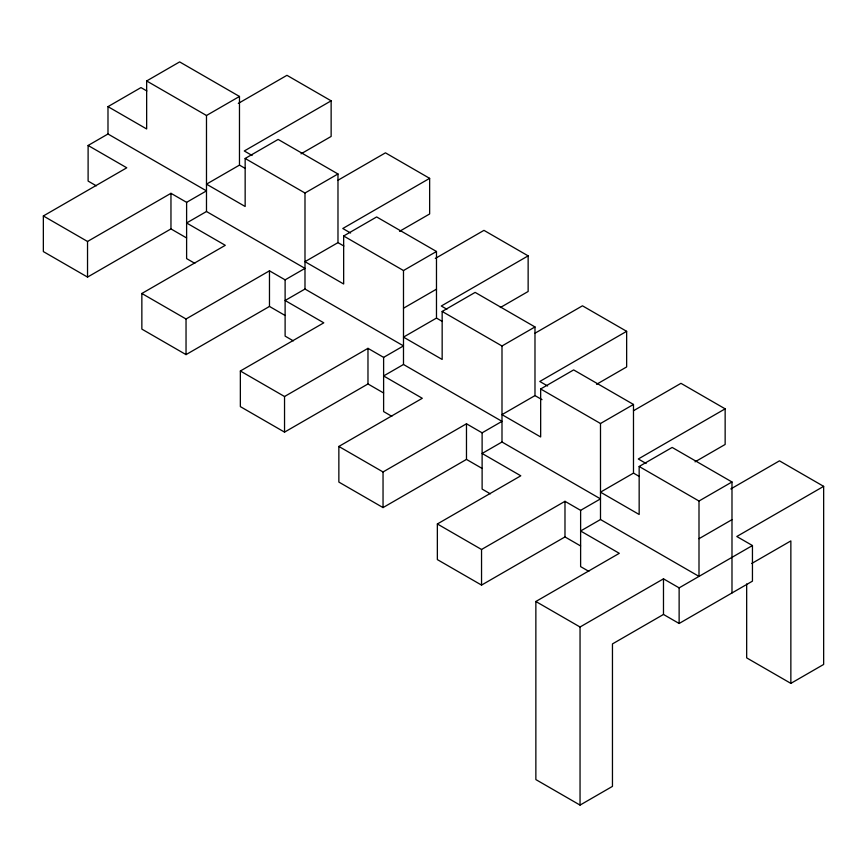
<?xml version="1.0" encoding="UTF-8"?>
<svg xmlns="http://www.w3.org/2000/svg" width="867" height="867" viewBox="0 0 867 867"><rect width="100%" height="100%" fill="white"/><g stroke="black" fill="none" stroke-linecap="round" stroke-linejoin="round"><path stroke-width="1.3" d="M186.611 237.959L170.962 228.921L87.534 277.093L43.35 251.582L43.35 215.959L87.534 241.47L170.962 193.308L186.611 202.336L206.487 190.87L107.985 133.995L107.985 106.641L146.653 128.966L146.653 80.956L179.642 61.904L239.476 96.454L239.476 165.109L206.487 184.151L245.155 206.487L245.155 158.477L278.144 139.424L337.978 173.974L337.978 242.63L304.989 261.671L343.657 283.997L343.657 235.997L376.646 216.945L436.48 251.484L436.48 318.081L403.491 337.122L442.159 359.458L442.159 311.448L475.149 292.396L534.982 326.946L534.982 395.601L501.993 414.643L540.661 436.968L540.661 388.969L573.651 369.916L633.484 404.455L633.484 473.111L600.495 492.163L639.163 514.489L639.163 466.479L672.163 447.437L731.986 481.976L731.986 592.963M107.985 106.641L140.974 87.589L146.837 90.97M96.313 185.82L88.109 181.084L88.109 145.472L107.985 133.995M146.653 80.956L206.487 115.495L239.476 96.454M43.35 215.959L126.777 167.797L88.109 145.472M238.317 103.401L286.955 75.321L331.14 100.832L331.14 136.444L301.022 153.838M331.14 100.832L244.277 150.977L252.102 155.496M141.852 293.48L186.037 318.991L269.474 270.818L285.113 279.857L304.989 268.38L206.487 211.515L186.611 222.982L225.29 245.318L141.852 293.48L141.852 329.102L186.037 354.614L269.474 306.441L285.113 315.48M245.155 158.477L304.989 193.016L337.978 173.974M337.978 180.249L385.457 152.841L429.642 178.353L429.642 213.965L399.524 231.348M429.642 178.353L342.79 228.498L350.604 233.006M240.354 371L284.539 396.512L367.976 348.339L383.615 357.377L403.491 345.9L304.989 289.036L285.113 300.502L323.792 322.827L240.354 371L240.354 406.623L284.539 432.124L367.976 383.962L383.615 392.989M343.657 235.997L403.491 270.537L436.48 251.484M435.321 258.442L483.959 230.362L528.144 255.863L528.144 291.485L500.346 307.536M403.491 308.218L436.48 289.166M528.144 255.863L441.292 306.008L446.873 309.237M338.856 446.451L383.041 471.962L466.479 423.79L482.117 432.828L501.993 421.351L403.491 364.487L383.615 375.953L422.294 398.289L338.856 446.451L338.856 482.074L383.041 507.585L466.479 459.412L482.117 468.451M442.159 311.448L501.993 345.987L534.982 326.946M534.982 333.221L582.461 305.813L626.646 331.324L626.646 366.936L596.539 384.319M626.646 331.324L539.794 381.469L547.619 385.978M437.358 523.971L481.543 549.483L564.981 501.31L580.619 510.349L600.495 498.872L501.993 442.007L482.117 453.474L520.796 475.799L437.358 523.971L437.358 559.594L481.543 585.095L564.981 536.933L580.619 545.961M540.661 388.969L600.495 423.508L633.484 404.455M633.484 410.741L680.963 383.333L725.148 408.845L725.148 444.457L695.041 461.84M725.148 408.845L638.296 458.99L646.121 463.498M639.163 466.479L698.997 501.028L698.997 576.392L600.495 519.528L580.619 530.994L619.298 553.319L535.86 601.492L535.86 779.585L580.045 805.096L612.46 786.38L612.46 643.91L663.483 614.454L679.132 623.481L752.448 581.15L752.448 545.538L736.798 536.5L823.65 486.354L823.65 664.447L790.856 683.38L746.671 657.88L746.671 583.946M698.997 501.028L731.986 481.976M730.827 488.934L779.466 460.843L823.65 486.354M698.997 538.71L731.986 519.658M535.86 601.492L580.045 627.004L663.483 578.831L679.132 587.869L752.448 545.538M751.743 563.485L790.856 540.91L790.856 683.38M239.476 165.109L245.339 168.491M337.978 242.63L343.841 246.011M436.48 318.081L442.343 321.462M534.982 395.601L542.016 399.654M633.484 473.111L639.347 476.503M194.815 263.34L186.611 258.604L186.611 202.336M293.317 340.861L285.113 336.125L285.113 279.857M391.819 416.312L383.615 411.576L383.615 357.377M490.321 493.832L482.117 489.096L482.117 432.828M588.823 571.353L580.619 566.617L580.619 510.349M679.132 587.869L679.132 623.481M663.483 578.831L663.483 614.454M600.495 423.508L600.495 519.528M580.045 627.004L580.045 805.096M564.981 501.31L564.981 536.933M501.993 345.987L501.993 442.007M481.543 549.483L481.543 585.095M466.479 423.79L466.479 459.412M403.491 270.537L403.491 364.487M383.041 471.962L383.041 507.585M367.976 348.339L367.976 383.962M304.989 193.016L304.989 289.036M284.539 396.512L284.539 432.124M269.474 270.818L269.474 306.441M206.487 115.495L206.487 211.515M186.037 318.991L186.037 354.614M170.962 193.308L170.962 228.921M87.534 241.47L87.534 277.093"/></g></svg>
